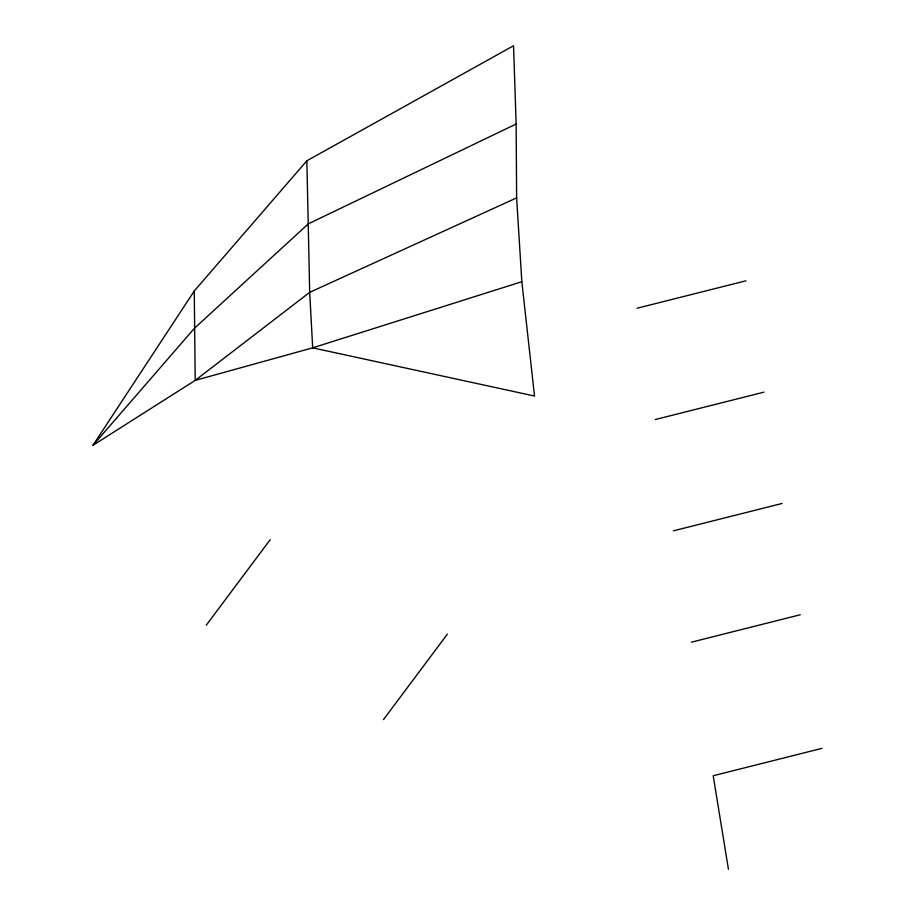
<?xml version="1.0" encoding="UTF-8"?>
<svg xmlns="http://www.w3.org/2000/svg" width="915" height="915" viewBox="0 0 915 915"><rect width="100%" height="100%" fill="white"/><g stroke="black" fill="none" stroke-linecap="round" stroke-linejoin="round"><path stroke-width="1.37" d="M92.987 445.285L194.255 290.993L306.857 160.777L513.544 45.75L516.14 124.04L516.632 197.88L521.836 281.717L534.52 396.035L312.678 347.837L195.215 380.377L92.987 445.285L194.506 328.199L308.298 223.855L516.14 124.04M206.287 625.174L270.188 539.701M383.488 719.59L447.389 634.118M516.632 197.88L309.693 292.343L195.215 380.377L194.255 290.993M521.836 281.717L312.678 347.837L309.693 292.343L306.857 160.777M637.069 308.241L745.885 280.825M655.197 419.55L764.014 392.146M673.326 530.86L782.142 503.456M691.443 642.17L800.259 614.766M822.013 748.344L713.197 775.748L728.432 869.25"/></g></svg>
